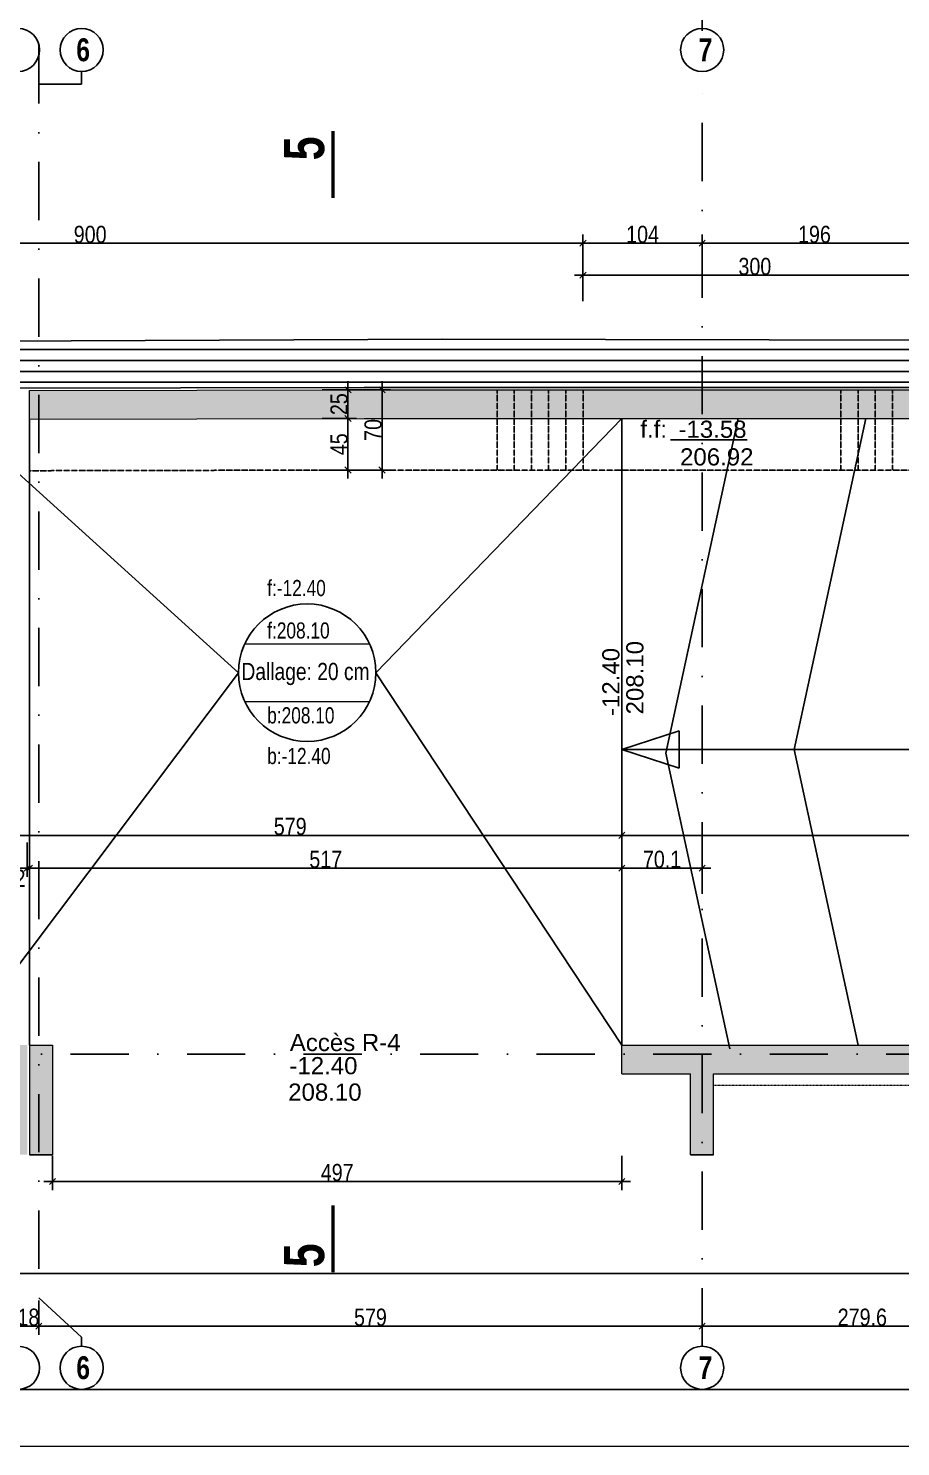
# Model space of a CAD drawing. Header units: millimetres. Extents: x -26249 to 60250, y -21218 to 23336.
# Drawn here: x 53245 to 54007, y -1232 to 6 of the extents above; entities that cross this region are included whole.
import ezdxf
from ezdxf.enums import TextEntityAlignment as Align

# ---------------------------------------------------------------- set-up
doc = ezdxf.new("R2010")
doc.units = ezdxf.units.MM
doc.linetypes.add('TIRETPTX2', pattern=[50.8, 25.4, -12.7, 0, -12.7])
doc.linetypes.add('VW-01', pattern=[0.41656, 0.20828, -0.20828])
for name, color, linetype in [('01_cote_gen', 4, 'Continuous'), ('01_linteaux', 2, 'Continuous'), ('01_poch_murs', 253, 'Continuous'), ('01_texte', 230, 'Continuous'), ('AA_COTES', 2, 'Continuous')]:
    doc.layers.add(name, color=color, linetype=linetype)
for name, color, linetype, lineweight in [('01_murs_coup', 5, 'Continuous', 60), ('01_PIEUX', 5, 'Continuous', 60), ('B Général', 7, 'Continuous', 5)]:
    doc.layers.add(name, color=color, linetype=linetype, lineweight=lineweight)
doc.styles.add('Eurostile', font='')
doc.styles.add('impact', font='impact.ttf')
doc.styles.add('MATTE_TXT', font='arial.ttf')
doc.styles.add('STYLE2', font='ARIALN.TTF')
doc.styles.get('Eurostile').set_extended_font_data('Eurostile')
doc.dimstyles.new('JB50', dxfattribs={"dimscale": 0.1, "dimtxt": 150, "dimasz": 15, "dimexe": 0.1, "dimexo": 0.1, "dimgap": 0.09, "dimtad": 1, "dimdec": 1, "dimdsep": 46, "dimtxsty": 'STYLE2', "dimblk1": 'BOND_G', "dimblk2": 'BOND_D', "dimsah": 1, "dimcen": 1.5, "dimdle": 0.01, "dimse1": 1, "dimse2": 1, "dimclrd": 4, "dimclre": 2, "dimclrt": 6, "dimazin": 2, "dimtfac": 2.333333, "dimtdec": 1, "dimtix": 1, "dimtmove": 2, "dimatfit": 3, "dimldrblk": 'BOND_G', "dimfxl": 1, "dimtolj": 1, "dimtzin": 0, "dimarcsym": 0})

# ---------------------------------------------------------------- blocks, each defined once
blk = doc.blocks.new('BOND_G')
at = {"layer": 'AA_COTES', "color": 0}
for p, q in [((0, -5), (0, 15)), ((5, 0), (-5, 0)), ((1.77, 1.77), (-1.77, -1.77))]:
    blk.add_line(p, q, dxfattribs=at)
blk = doc.blocks.new('BOND_D')
at = {"layer": 'AA_COTES', "color": 0}
for p, q in [((5, 0), (-5, 0)), ((-1.77, -1.77), (1.77, 1.77)), ((0, 5), (0, -15))]:
    blk.add_line(p, q, dxfattribs=at)
blk = doc.blocks.new('*D1461')
at = {"layer": '01_cote_gen', "color": 4, "lineweight": -2, "transparency": 16777216}
blk.add_line((53243, -726.7), (53186, -726.7), dxfattribs=at)
at = {"layer": 'Defpoints', "color": 0, "transparency": 16777216}
for p in [(53244.5, -701.7), (53184.5, -720.7), (53184.5, -726.7)]:
    blk.add_point(p, dxfattribs=at)
at = {"layer": '01_cote_gen', "color": 4, "lineweight": -2, "transparency": 16777216, "xscale": 1.5, "yscale": 1.5, "zscale": 1.5, "rotation": 180}
blk.add_blockref('BOND_D', (53184.5, -726.7), dxfattribs=at)
at = {"layer": '01_cote_gen', "color": 4, "lineweight": -2, "transparency": 16777216, "xscale": 1.5, "yscale": 1.5, "zscale": 1.5}
blk.add_blockref('BOND_G', (53244.5, -726.7), dxfattribs=at)
at = {"layer": '01_cote_gen', "color": 6, "transparency": 16777216, "insert": (53214.5, -719.1), "char_height": 15, "attachment_point": 5, "style": 'STYLE2'}
blk.add_mtext('\\A1;60', dxfattribs=at)
blk = doc.blocks.new('*D1462')
at = {"layer": '01_cote_gen', "color": 4, "lineweight": -2, "transparency": 16777216}
blk.add_line((53186, -698.1), (53762, -698.1), dxfattribs=at)
at = {"layer": 'Defpoints', "color": 0, "transparency": 16777216}
for p in [(53763.5, -698.1), (53184.5, -741), (53763.5, -784.9)]:
    blk.add_point(p, dxfattribs=at)
at = {"layer": '01_cote_gen', "color": 4, "lineweight": -2, "transparency": 16777216, "xscale": 1.5, "yscale": 1.5, "zscale": 1.5, "rotation": 180}
blk.add_blockref('BOND_G', (53184.5, -698.1), dxfattribs=at)
at = {"layer": '01_cote_gen', "color": 4, "lineweight": -2, "transparency": 16777216, "xscale": 1.5, "yscale": 1.5, "zscale": 1.5}
blk.add_blockref('BOND_D', (53763.5, -698.1), dxfattribs=at)
at = {"layer": '01_cote_gen', "color": 6, "transparency": 16777216, "insert": (53474, -690.4), "char_height": 15, "attachment_point": 5, "style": 'STYLE2'}
blk.add_mtext('\\A1;579', dxfattribs=at)
blk = doc.blocks.new('*D1463')
at = {"layer": '01_cote_gen', "color": 4, "lineweight": -2, "transparency": 16777216}
for p, q in [((53243, -726.7), (53241.5, -726.7)), ((53244.5, -726.7), (53246.5, -726.7)), ((53248, -726.7), (53249.5, -726.7))]:
    blk.add_line(p, q, dxfattribs=at)
at = {"layer": 'Defpoints', "color": 0, "transparency": 16777216}
for p in [(53246.5, -726.7), (53244.5, -734.2), (53246.5, -734.2)]:
    blk.add_point(p, dxfattribs=at)
at = {"layer": '01_cote_gen', "color": 4, "lineweight": -2, "transparency": 16777216, "xscale": 1.5, "yscale": 1.5, "zscale": 1.5}
blk.add_blockref('BOND_G', (53244.5, -726.7), dxfattribs=at)
at = {"layer": '01_cote_gen', "color": 4, "lineweight": -2, "transparency": 16777216, "xscale": 1.5, "yscale": 1.5, "zscale": 1.5, "rotation": 180}
blk.add_blockref('BOND_D', (53246.5, -726.7), dxfattribs=at)
at = {"layer": '01_cote_gen', "color": 6, "transparency": 16777216, "insert": (53238.2, -735.6), "char_height": 15, "attachment_point": 5, "style": 'STYLE2'}
blk.add_mtext('\\A1;2', dxfattribs=at)
blk = doc.blocks.new('*D1464')
at = {"layer": '01_cote_gen', "color": 4, "lineweight": -2, "transparency": 16777216}
blk.add_line((53248, -726.7), (53762, -726.7), dxfattribs=at)
at = {"layer": 'Defpoints', "color": 0, "transparency": 16777216}
for p in [(53763.5, -726.7), (53246.5, -746.1), (53763.5, -757.3)]:
    blk.add_point(p, dxfattribs=at)
at = {"layer": '01_cote_gen', "color": 4, "lineweight": -2, "transparency": 16777216, "xscale": 1.5, "yscale": 1.5, "zscale": 1.5, "rotation": 180}
blk.add_blockref('BOND_G', (53246.5, -726.7), dxfattribs=at)
at = {"layer": '01_cote_gen', "color": 4, "lineweight": -2, "transparency": 16777216, "xscale": 1.5, "yscale": 1.5, "zscale": 1.5}
blk.add_blockref('BOND_D', (53763.5, -726.7), dxfattribs=at)
at = {"layer": '01_cote_gen', "color": 6, "transparency": 16777216, "insert": (53505, -719.1), "char_height": 15, "attachment_point": 5, "style": 'STYLE2'}
blk.add_mtext('\\A1;517', dxfattribs=at)
blk = doc.blocks.new('*D1549')
at = {"layer": '01_cote_gen', "color": 4, "lineweight": -2, "transparency": 16777216}
blk.add_line((53765, -698.1), (55468, -698.1), dxfattribs=at)
at = {"layer": 'Defpoints', "color": 0, "transparency": 16777216}
for p in [(53763.5, -669.9), (55469.5, -669.9), (55469.5, -698.1)]:
    blk.add_point(p, dxfattribs=at)
at = {"layer": '01_cote_gen', "color": 4, "lineweight": -2, "transparency": 16777216, "xscale": 1.5, "yscale": 1.5, "zscale": 1.5, "rotation": 180}
blk.add_blockref('BOND_G', (53763.5, -698.1), dxfattribs=at)
at = {"layer": '01_cote_gen', "color": 4, "lineweight": -2, "transparency": 16777216, "xscale": 1.5, "yscale": 1.5, "zscale": 1.5}
blk.add_blockref('BOND_D', (55469.5, -698.1), dxfattribs=at)
at = {"layer": '01_cote_gen', "color": 6, "transparency": 16777216, "insert": (54584.6, -690.4), "char_height": 15, "attachment_point": 5, "style": 'STYLE2'}
blk.add_mtext('\\A1;1706', dxfattribs=at)
blk = doc.blocks.new('*D1466')
at = {"layer": '01_cote_gen', "color": 4, "lineweight": -2, "transparency": 16777216}
blk.add_line((53765, -726.7), (53832, -726.7), dxfattribs=at)
at = {"layer": 'Defpoints', "color": 0, "transparency": 16777216}
for p in [(53763.5, -705.6), (53833.5, -705.6), (53833.5, -726.7)]:
    blk.add_point(p, dxfattribs=at)
at = {"layer": '01_cote_gen', "color": 4, "lineweight": -2, "transparency": 16777216, "xscale": 1.5, "yscale": 1.5, "zscale": 1.5, "rotation": 180}
blk.add_blockref('BOND_G', (53763.5, -726.7), dxfattribs=at)
at = {"layer": '01_cote_gen', "color": 4, "lineweight": -2, "transparency": 16777216, "xscale": 1.5, "yscale": 1.5, "zscale": 1.5}
blk.add_blockref('BOND_D', (53833.5, -726.7), dxfattribs=at)
at = {"layer": '01_cote_gen', "color": 6, "transparency": 16777216, "insert": (53798.5, -719.1), "char_height": 15, "attachment_point": 5, "style": 'STYLE2'}
blk.add_mtext('\\A1;70.1', dxfattribs=at)
blk = doc.blocks.new('*D1471')
at = {"layer": '01_cote_gen', "color": 4, "lineweight": -2, "transparency": 16777216}
blk.add_line((53762, -1000.2), (53268, -1000.2), dxfattribs=at)
at = {"layer": 'Defpoints', "color": 0, "transparency": 16777216}
for p in [(53763.5, -949.3), (53266.5, -972.1), (53266.5, -1000.2)]:
    blk.add_point(p, dxfattribs=at)
at = {"layer": '01_cote_gen', "color": 4, "lineweight": -2, "transparency": 16777216, "xscale": 1.5, "yscale": 1.5, "zscale": 1.5, "rotation": 180}
blk.add_blockref('BOND_D', (53266.5, -1000.2), dxfattribs=at)
at = {"layer": '01_cote_gen', "color": 4, "lineweight": -2, "transparency": 16777216, "xscale": 1.5, "yscale": 1.5, "zscale": 1.5}
blk.add_blockref('BOND_G', (53763.5, -1000.2), dxfattribs=at)
at = {"layer": '01_cote_gen', "color": 6, "transparency": 16777216, "insert": (53515, -992.5), "char_height": 15, "attachment_point": 5, "style": 'STYLE2'}
blk.add_mtext('\\A1;497', dxfattribs=at)
blk = doc.blocks.new('*D1473')
at = {"layer": '01_cote_gen', "color": 4, "lineweight": -2, "transparency": 16777216}
blk.add_line((54111.6, -1126.5), (53835, -1126.5), dxfattribs=at)
at = {"layer": 'Defpoints', "color": 0, "transparency": 16777216}
for p in [(53833.5, -1020.7), (54113.1, -1024), (53833.5, -1126.5)]:
    blk.add_point(p, dxfattribs=at)
at = {"layer": '01_cote_gen', "color": 4, "lineweight": -2, "transparency": 16777216, "xscale": 1.5, "yscale": 1.5, "zscale": 1.5, "rotation": 180}
blk.add_blockref('BOND_D', (53833.5, -1126.5), dxfattribs=at)
at = {"layer": '01_cote_gen', "color": 4, "lineweight": -2, "transparency": 16777216, "xscale": 1.5, "yscale": 1.5, "zscale": 1.5}
blk.add_blockref('BOND_G', (54113.1, -1126.5), dxfattribs=at)
at = {"layer": '01_cote_gen', "color": 6, "transparency": 16777216, "insert": (53973.3, -1118.8), "char_height": 15, "attachment_point": 5, "style": 'STYLE2'}
blk.add_mtext('\\A1;279.6', dxfattribs=at)
blk = doc.blocks.new('*D1474')
at = {"layer": '01_cote_gen', "color": 4, "lineweight": -2, "transparency": 16777216}
blk.add_line((53832, -1126.5), (53256, -1126.5), dxfattribs=at)
at = {"layer": 'Defpoints', "color": 0, "transparency": 16777216}
for p in [(53254.5, -964.8), (53833.5, -1034.6), (53254.5, -1126.5)]:
    blk.add_point(p, dxfattribs=at)
at = {"layer": '01_cote_gen', "color": 4, "lineweight": -2, "transparency": 16777216, "xscale": 1.5, "yscale": 1.5, "zscale": 1.5, "rotation": 180}
blk.add_blockref('BOND_D', (53254.5, -1126.5), dxfattribs=at)
at = {"layer": '01_cote_gen', "color": 4, "lineweight": -2, "transparency": 16777216, "xscale": 1.5, "yscale": 1.5, "zscale": 1.5}
blk.add_blockref('BOND_G', (53833.5, -1126.5), dxfattribs=at)
at = {"layer": '01_cote_gen', "color": 6, "transparency": 16777216, "insert": (53544, -1118.8), "char_height": 15, "attachment_point": 5, "style": 'STYLE2'}
blk.add_mtext('\\A1;579', dxfattribs=at)
blk = doc.blocks.new('*D1562')
at = {"layer": '01_cote_gen', "color": 4, "lineweight": -2, "transparency": 16777216}
blk.add_line((53253, -1126.5), (53238, -1126.5), dxfattribs=at)
at = {"layer": 'Defpoints', "color": 0, "transparency": 16777216}
for p in [(53236.5, 75.9), (53254.5, -1034.6), (53236.5, -1126.5)]:
    blk.add_point(p, dxfattribs=at)
at = {"layer": '01_cote_gen', "color": 4, "lineweight": -2, "transparency": 16777216, "xscale": 1.5, "yscale": 1.5, "zscale": 1.5, "rotation": 180}
blk.add_blockref('BOND_D', (53236.5, -1126.5), dxfattribs=at)
at = {"layer": '01_cote_gen', "color": 4, "lineweight": -2, "transparency": 16777216, "xscale": 1.5, "yscale": 1.5, "zscale": 1.5}
blk.add_blockref('BOND_G', (53254.5, -1126.5), dxfattribs=at)
at = {"layer": '01_cote_gen', "color": 6, "transparency": 16777216, "insert": (53245.5, -1118.8), "char_height": 15, "attachment_point": 5, "style": 'STYLE2'}
blk.add_mtext('\\A1;18', dxfattribs=at)
blk = doc.blocks.new('*D1543')
at = {"layer": '01_cote_gen', "color": 4, "lineweight": -2, "transparency": 16777216}
blk.add_line((53731, 2001.7), (53832, 2001.7), dxfattribs=at)
at = {"layer": 'Defpoints', "color": 0, "transparency": 16777216}
for p in [(53729.5, 1994.2), (53833.5, 2001.7), (53833.5, -192.7)]:
    blk.add_point(p, dxfattribs=at)
at = {"layer": '01_cote_gen', "color": 4, "lineweight": -2, "transparency": 16777216, "xscale": 1.5, "yscale": 1.5, "zscale": 1.5, "rotation": 180}
blk.add_blockref('BOND_G', (53729.5, 2001.7), dxfattribs=at)
at = {"layer": '01_cote_gen', "color": 4, "lineweight": -2, "transparency": 16777216, "xscale": 1.5, "yscale": 1.5, "zscale": 1.5}
blk.add_blockref('BOND_D', (53833.5, 2001.7), dxfattribs=at)
at = {"layer": '01_cote_gen', "color": 6, "transparency": 16777216, "insert": (53781.5, 2009.3), "char_height": 15, "attachment_point": 5, "style": 'STYLE2'}
blk.add_mtext('\\A1;104', dxfattribs=at)
blk = doc.blocks.new('*D1446')
at = {"layer": '01_cote_gen', "color": 4, "lineweight": -2, "transparency": 16777216}
blk.add_line((52831, -181.2), (53728, -181.2), dxfattribs=at)
at = {"layer": 'Defpoints', "color": 0, "transparency": 16777216}
for p in [(53729.5, -181.2), (52829.5, -358.1), (53729.5, -358.1)]:
    blk.add_point(p, dxfattribs=at)
at = {"layer": '01_cote_gen', "color": 4, "lineweight": -2, "transparency": 16777216, "xscale": 1.5, "yscale": 1.5, "zscale": 1.5, "rotation": 180}
blk.add_blockref('BOND_G', (52829.5, -181.2), dxfattribs=at)
at = {"layer": '01_cote_gen', "color": 4, "lineweight": -2, "transparency": 16777216, "xscale": 1.5, "yscale": 1.5, "zscale": 1.5}
blk.add_blockref('BOND_D', (53729.5, -181.2), dxfattribs=at)
at = {"layer": '01_cote_gen', "color": 6, "transparency": 16777216, "insert": (53299.4, -173.6), "char_height": 15, "attachment_point": 5, "style": 'STYLE2'}
blk.add_mtext('\\A1;900', dxfattribs=at)
blk = doc.blocks.new('*D1436')
at = {"layer": '01_cote_gen', "color": 4, "lineweight": -2, "transparency": 16777216}
blk.add_line((53731, -209.2), (54028, -209.2), dxfattribs=at)
at = {"layer": 'Defpoints', "color": 0, "transparency": 16777216}
for p in [(53729.5, -201), (54029.5, -209.2), (54029.5, -410.2)]:
    blk.add_point(p, dxfattribs=at)
at = {"layer": '01_cote_gen', "color": 4, "lineweight": -2, "transparency": 16777216, "xscale": 1.5, "yscale": 1.5, "zscale": 1.5, "rotation": 180}
blk.add_blockref('BOND_G', (53729.5, -209.2), dxfattribs=at)
at = {"layer": '01_cote_gen', "color": 4, "lineweight": -2, "transparency": 16777216, "xscale": 1.5, "yscale": 1.5, "zscale": 1.5}
blk.add_blockref('BOND_D', (54029.5, -209.2), dxfattribs=at)
at = {"layer": '01_cote_gen', "color": 6, "transparency": 16777216, "insert": (53879.5, -201.6), "char_height": 15, "attachment_point": 5, "style": 'STYLE2'}
blk.add_mtext('\\A1;300', dxfattribs=at)
blk = doc.blocks.new('*D1438')
at = {"layer": '01_cote_gen', "color": 4, "lineweight": -2, "transparency": 16777216}
blk.add_line((53731, -181.2), (53832, -181.2), dxfattribs=at)
at = {"layer": 'Defpoints', "color": 0, "transparency": 16777216}
for p in [(53833.5, -181.2), (53729.5, -188.7), (53833.5, -188.7)]:
    blk.add_point(p, dxfattribs=at)
at = {"layer": '01_cote_gen', "color": 4, "lineweight": -2, "transparency": 16777216, "xscale": 1.5, "yscale": 1.5, "zscale": 1.5, "rotation": 180}
blk.add_blockref('BOND_G', (53729.5, -181.2), dxfattribs=at)
at = {"layer": '01_cote_gen', "color": 4, "lineweight": -2, "transparency": 16777216, "xscale": 1.5, "yscale": 1.5, "zscale": 1.5}
blk.add_blockref('BOND_D', (53833.5, -181.2), dxfattribs=at)
at = {"layer": '01_cote_gen', "color": 6, "transparency": 16777216, "insert": (53781.5, -173.6), "char_height": 15, "attachment_point": 5, "style": 'STYLE2'}
blk.add_mtext('\\A1;104', dxfattribs=at)
blk = doc.blocks.new('*D1439')
at = {"layer": '01_cote_gen', "color": 4, "lineweight": -2, "transparency": 16777216}
blk.add_line((53835, -181.2), (54028, -181.2), dxfattribs=at)
at = {"layer": 'Defpoints', "color": 0, "transparency": 16777216}
for p in [(54029.5, -181.2), (53833.5, -188.7), (54029.5, -231.7)]:
    blk.add_point(p, dxfattribs=at)
at = {"layer": '01_cote_gen', "color": 4, "lineweight": -2, "transparency": 16777216, "xscale": 1.5, "yscale": 1.5, "zscale": 1.5, "rotation": 180}
blk.add_blockref('BOND_G', (53833.5, -181.2), dxfattribs=at)
at = {"layer": '01_cote_gen', "color": 4, "lineweight": -2, "transparency": 16777216, "xscale": 1.5, "yscale": 1.5, "zscale": 1.5}
blk.add_blockref('BOND_D', (54029.5, -181.2), dxfattribs=at)
at = {"layer": '01_cote_gen', "color": 6, "transparency": 16777216, "insert": (53931.5, -173.6), "char_height": 15, "attachment_point": 5, "style": 'STYLE2'}
blk.add_mtext('\\A1;196', dxfattribs=at)
blk = doc.blocks.new('*D1615')
at = {"layer": '01_cote_gen', "color": 4, "lineweight": -2, "transparency": 16777216}
blk.add_line((53554.1, -310.7), (53554.1, -377.7), dxfattribs=at)
at = {"layer": 'Defpoints', "color": 0, "transparency": 16777216}
for p in [(53561.2, -309.2), (53554.1, -379.2), (53561.2, -379.2)]:
    blk.add_point(p, dxfattribs=at)
at = {"layer": '01_cote_gen', "color": 4, "lineweight": -2, "transparency": 16777216, "xscale": 1.5, "yscale": 1.5, "zscale": 1.5}
for name, p, rotation in [('BOND_G', (53554.1, -309.2), 90), ('BOND_D', (53554.1, -379.2), 270)]:
    blk.add_blockref(name, p, dxfattribs=dict(at, rotation=rotation))
at = {"layer": '01_cote_gen', "color": 6, "transparency": 16777216, "insert": (53546.4, -344.2), "char_height": 15, "attachment_point": 5, "rotation": 90, "style": 'STYLE2'}
blk.add_mtext('\\A1;70', dxfattribs=at)
blk = doc.blocks.new('*D1620')
at = {"layer": '01_cote_gen', "color": 4, "lineweight": -2, "transparency": 16777216}
blk.add_line((53524.4, -310.7), (53524.4, -332.7), dxfattribs=at)
at = {"layer": 'Defpoints', "color": 0, "transparency": 16777216}
for p in [(53515.1, -309.2), (53515.1, -334.2), (53524.4, -334.2)]:
    blk.add_point(p, dxfattribs=at)
at = {"layer": '01_cote_gen', "color": 4, "lineweight": -2, "transparency": 16777216, "xscale": 1.5, "yscale": 1.5, "zscale": 1.5}
for name, p, rotation in [('BOND_G', (53524.4, -309.2), 90), ('BOND_D', (53524.4, -334.2), 270)]:
    blk.add_blockref(name, p, dxfattribs=dict(at, rotation=rotation))
at = {"layer": '01_cote_gen', "color": 6, "transparency": 16777216, "insert": (53516.7, -321.7), "char_height": 15, "attachment_point": 5, "rotation": 90, "style": 'STYLE2'}
blk.add_mtext('\\A1;25', dxfattribs=at)
blk = doc.blocks.new('*D1621')
at = {"layer": '01_cote_gen', "color": 4, "lineweight": -2, "transparency": 16777216}
blk.add_line((53524.4, -335.7), (53524.4, -377.7), dxfattribs=at)
at = {"layer": 'Defpoints', "color": 0, "transparency": 16777216}
for p in [(53515.1, -334.2), (53515.2, -379.2), (53524.4, -379.2)]:
    blk.add_point(p, dxfattribs=at)
at = {"layer": '01_cote_gen', "color": 4, "lineweight": -2, "transparency": 16777216, "xscale": 1.5, "yscale": 1.5, "zscale": 1.5}
for name, p, rotation in [('BOND_G', (53524.4, -334.2), 90), ('BOND_D', (53524.4, -379.2), 270)]:
    blk.add_blockref(name, p, dxfattribs=dict(at, rotation=rotation))
at = {"layer": '01_cote_gen', "color": 6, "transparency": 16777216, "insert": (53516.7, -356.7), "char_height": 15, "attachment_point": 5, "rotation": 90, "style": 'STYLE2'}
blk.add_mtext('\\A1;45', dxfattribs=at)

msp = doc.modelspace()

# ---------------------------------------------------------------- hatches: boundary and pattern name
at = {"layer": '01_poch_murs'}
h = msp.add_hatch(dxfattribs=at)
h.set_pattern_fill('ANSI31', color=256, scale=3, angle=135)
h.set_pattern_definition([(180, (38048.426, -1150.376), (-2e-15, -9.525), [])])
h.paths.add_polyline_path([(53241.478, -266.618), (52662.48, -269.119), (52662.48, -310.846), (53035.529, -308.214), (53241.478, -307.792)])
h.paths.add_polyline_path([(53259.48, -266.54), (53241.478, -266.618), (53241.478, -307.792), (53259.48, -307.755)])
h.paths.add_polyline_path([(53838.48, -265.403), (53611.529, -265.019), (53259.48, -266.54), (53259.48, -307.755), (53543.529, -307.174), (53838.48, -307.174)])
h.paths.add_polyline_path([(54118.076, -265.876), (53838.48, -265.403), (53838.48, -307.174), (54118.076, -307.174)])
h.paths.add_polyline_path([(54664.076, -266.8), (54118.076, -265.876), (54118.076, -307.174), (54378.699, -307.174), (54664.076, -308.114)])
h.paths.add_polyline_path([(55198.076, -267.704), (54664.076, -266.8), (54664.076, -308.114), (55198.076, -309.873)])
h.paths.add_polyline_path([(55478.076, -268.178), (55198.076, -267.704), (55198.076, -309.873), (55216.425, -309.934), (55478.076, -309.741)])
h.paths.add_polyline_path([(56093.376, -269.219), (55478.076, -268.178), (55478.076, -309.741), (56093.376, -309.286)])
h.paths.add_polyline_path([(56241.076, -269.469), (56093.376, -269.219), (56093.376, -309.286), (56241.076, -309.177)])
h.paths.add_polyline_path([(56844.076, -269.037), (56455.136, -269.832), (56241.076, -269.469), (56241.076, -309.177), (56292.732, -309.139), (56844.076, -308.944)])
h.paths.add_polyline_path([(57458.076, -267.782), (56862.076, -269), (56862.076, -308.938), (57458.076, -308.728)])
h.paths.add_polyline_path([(56862.076, -269), (56844.076, -269.037), (56844.076, -308.944), (56862.076, -308.938)])
h.paths.add_polyline_path([(57508.076, -267.679), (57458.076, -267.782), (57458.076, -308.728), (57508.076, -308.71)])
h.paths.add_polyline_path([(57882.076, -267.06), (57811.029, -267.06), (57508.076, -267.679), (57508.076, -308.71), (57882.076, -308.578)])
h.paths.add_polyline_path([(58482.038, -267.39), (58229.529, -267.06), (57882.076, -267.06), (57882.076, -308.578), (58238.616, -308.452), (58482.038, -309.612)])
h.paths.add_polyline_path([(58992.038, -268.057), (58482.038, -267.39), (58482.038, -309.612), (58992.038, -312.041)])
h.paths.add_polyline_path([(59169.668, -268.289), (58992.038, -268.057), (58992.038, -312.041), (59169.533, -312.887)])
h.paths.add_polyline_path([(54906.333, -298.582), (55070.095, -298.582), (55070.095, -275.315), (54906.333, -275.315)], flags=24)
h.paths.add_polyline_path([(57617.546, -298.582), (57781.308, -298.582), (57781.308, -275.315), (57617.546, -275.315)], flags=24)
h = msp.add_hatch(color=256, dxfattribs=at)
h.dxf.hatch_style = 1
h.paths.add_polyline_path([(56847.512, -310.963), (56287.77, -311.16), (55211.46, -311.955), (54373.734, -309.196), (53538.569, -309.196), (53246.404, -309.793), (53246.455, -334.793), (53538.595, -334.196), (54376.254, -334.196), (54376.252, -334.204), (55211.428, -336.955), (56287.79, -336.16), (56847.521, -335.963)])
h = msp.add_hatch(color=256, dxfattribs=at)
h.dxf.hatch_style = 1
h.paths.add_polyline_path([(53244.455, -881.131), (51595.025, -881.131, -0.10235519), (51597.569, -893.431, -0.10591855), (51594.849, -906.131), (51851.532, -906.131), (51851.532, -976.858), (51871.532, -976.858), (51871.532, -906.131), (52221.609, -906.131), (52221.609, -976.858), (52239.609, -976.858), (52239.609, -906.131), (52647.532, -906.131), (52647.532, -916.131), (52667.532, -916.131), (52667.532, -906.131), (53224.455, -906.131), (53224.455, -976.858), (53244.455, -976.858)])
h.paths.add_polyline_path([(53266.455, -881.131), (53246.455, -881.131), (53246.455, -976.858), (53266.455, -976.858)])
h = msp.add_hatch(color=256, dxfattribs=at)
h.dxf.hatch_style = 1
h.paths.add_polyline_path([(55483.115, -881.131), (53763.493, -881.131), (53763.493, -906.131), (53823.323, -906.131), (53823.323, -976.858), (53843.323, -976.858), (53843.323, -906.131), (54103.051, -906.131), (54103.051, -976.858), (54123.051, -976.858), (54123.051, -906.131), (54651.051, -906.131), (54651.051, -976.858), (54667.051, -976.858), (54667.051, -906.131), (55183.051, -906.131), (55183.051, -976.858), (55202.781, -976.858), (55202.781, -906.131), (55463.115, -906.131), (55463.115, -976.858), (55483.115, -976.858)])

# ---------------------------------------------------------------- linework, layer by layer
at = {"layer": '01_linteaux', "linetype": 'TIRETPTX2', "ltscale": 2}
for p, q in [((53833.518, 4.299), (53833.518, 2533.912)), ((53833.518, -1144.066), (53833.518, -29.035)), ((59129.963, -889.131), (50572.366, -889.131)), ((53291.972, -1144.066), (53291.972, -1136.145))]:
    msp.add_line(p, q, dxfattribs=at)
at = {"layer": '01_linteaux'}
for p, q in [((53606.567, -265.04), (52518.967, -269.739)), ((56450.174, -269.853), (53606.567, -265.04)), ((53030.567, -308.235), (53538.567, -307.196)), ((53538.567, -307.196), (54373.737, -307.196)), ((53763.455, -881.131), (53763.455, -334.196)), ((53246.455, -881.131), (53246.455, -334.793))]:
    msp.add_line(p, q, dxfattribs=at)
at = {"layer": '01_linteaux', "linetype": 'TIRETPTX2', "ltscale": 0.01}
for p, q in [((53654.519, -309.196), (53654.519, -379.196)), ((53669.519, -309.196), (53669.519, -379.196)), ((53684.519, -309.196), (53684.519, -379.196)), ((53699.519, -309.196), (53699.519, -379.196)), ((53714.519, -309.196), (53714.519, -379.196)), ((53729.519, -309.196), (53729.519, -379.196)), ((53954.519, -309.196), (53954.519, -379.196)), ((53969.519, -309.196), (53969.519, -379.196)), ((53984.519, -309.196), (53984.519, -379.196)), ((53999.519, -309.196), (53999.519, -379.196))]:
    msp.add_line(p, q, dxfattribs=at)
at = {"layer": '01_linteaux', "linetype": 'TIRETPTX2', "ltscale": 2}
msp.add_lwpolyline([(53254.518, 2533.912), (53254.518, -1101.776), (53291.972, -1136.145)], dxfattribs=at)
at = {"layer": '01_linteaux', "linetype": 'TIRETPTX2', "ltscale": 0.01}
msp.add_lwpolyline([(53246.547, -379.793), (53538.641, -379.196), (54373.619, -379.196), (55211.371, -381.955), (56287.809, -381.16)], dxfattribs=at)
at = {"layer": '01_murs_coup', "linetype": 'Continuous', "lineweight": 5}
for p, q in [((53434.317, -531.01), (53543.335, -531.01)), ((53434.317, -581.159), (53543.335, -581.159)), ((53246.455, -881.131), (53246.455, -976.858)), ((53246.455, -881.131), (53246.455, -976.858)), ((53246.455, -881.131), (53266.455, -881.131)), ((53266.455, -881.131), (53266.455, -976.858)), ((53763.493, -881.131), (55483.115, -881.131)), ((53763.493, -906.131), (53763.493, -881.131)), ((53266.455, -906.131), (53266.455, -976.858)), ((53763.493, -906.131), (53823.323, -906.131)), ((53763.493, -906.131), (53823.323, -906.131)), ((53823.323, -976.858), (53823.323, -906.131)), ((53823.323, -976.858), (53823.323, -906.131)), ((53823.323, -976.858), (53823.323, -906.131)), ((53843.323, -976.858), (53843.323, -906.131)), ((53843.323, -976.858), (53843.323, -906.131)), ((53843.323, -976.858), (53843.323, -906.131)), ((53843.323, -906.131), (54103.051, -906.131)), ((59200.424, -1231.677), (50478.456, -1231.677))]:
    msp.add_line(p, q, dxfattribs=at)
at = {"layer": '01_PIEUX', "linetype": 'Continuous', "lineweight": 5}
for p, q in [((53246.404, -309.793), (53538.571, -309.196)), ((53538.567, -309.196), (54373.737, -309.196)), ((53246.455, -334.793), (53246.404, -309.793)), ((53246.455, -334.793), (53538.622, -334.196)), ((53538.567, -334.196), (54373.737, -334.196))]:
    msp.add_line(p, q, dxfattribs=at)
at = {"layer": '01_poch_murs', "ltscale": 3}
for p, q in [((53801.945, -626.428), (53864.994, -334.196)), ((53913.917, -623.131), (53976.254, -334.196)), ((53857.608, -884.428), (53801.945, -626.428)), ((53969.58, -881.131), (53913.917, -623.131))]:
    msp.add_line(p, q, dxfattribs=at)
at = {"layer": '01_poch_murs'}
for p, q in [((53246.455, -976.858), (53266.455, -976.858)), ((53823.323, -976.858), (53843.323, -976.858))]:
    msp.add_line(p, q, dxfattribs=at)
at = {"layer": '01_texte'}
for p, q in [((53291.972, -31.28), (53291.972, -42.46)), ((53254.518, -42.46), (53291.972, -42.46)), ((53548.826, -556.085), (53763.455, -334.196)), ((53428.826, -556.085), (53184.455, -334.92)), ((53805.903, -352.768), (53872.704, -352.768)), ((53428.826, -556.085), (53184.455, -881.131)), ((53548.826, -556.085), (53763.455, -881.131)), ((53763.393, -623.131), (53813.357, -606.889)), ((53813.357, -606.889), (53813.357, -639.373)), ((53763.393, -623.131), (55469.052, -623.131)), ((53763.393, -623.131), (53813.357, -639.373)), ((50665.453, -1080.516), (54659.115, -1080.516)), ((59200.424, -1181.677), (50528.456, -1181.677))]:
    msp.add_line(p, q, dxfattribs=at)
at = {"layer": '01_texte', "const_width": 3}
for points in [[(53511.257, -83.35), (53511.257, -141.851)], [(53511.257, -1020.983), (53511.257, -1079.483)]]:
    msp.add_lwpolyline(points, dxfattribs=at)
at = {"layer": '01_texte'}
for centre, radius in [((53236.515, -12.475), 18.806), ((53291.972, -12.475), 18.806), ((53833.518, -12.475), 18.806), ((53488.826, -556.085), 60), ((53236.515, -1162.872), 18.806), ((53291.972, -1162.872), 18.806), ((53833.518, -1162.872), 18.806)]:
    msp.add_circle(centre, radius, dxfattribs=at)
at = {"layer": 'B Général', "color": 250, "linetype": 'VW-01', "true_color": 0x444444}
msp.add_line((53843.455, -916.131), (54103.051, -916.131), dxfattribs=at)

# ---------------------------------------------------------------- texts
at = {"layer": '01_texte', "style": 'impact'}
for p in [(53514.11, -98.431), (53514.11, -1064.668)]:
    msp.add_text('5', height=35, rotation=90, dxfattribs=at).set_placement(p, align=Align.BOTTOM_CENTER)
at = {"layer": '01_texte', "style": 'MATTE_TXT'}
for s, p in [('f.f:', (53779.547, -351.086)), ('-13.58', (53812.845, -351.086)), ('206.92', (53814.224, -375.218)), ('Accès R-4', (53473.648, -886.388)), ('-12.40', (53473.295, -906.623)), ('208.10', (53472.224, -929.71))]:
    msp.add_text(s, height=15, dxfattribs=at).set_placement(p)
at = {"layer": '01_texte', "style": 'Eurostile', "width": 0.8}
for s, p in [('f:-12.40', (53453.918, -489.273)), ('f:208.10', (53453.918, -526.306)), ('b:208.10', (53453.918, -600.376)), ('b:-12.40', (53453.918, -635.863))]:
    msp.add_text(s, height=14.0973, rotation=0, dxfattribs=at).set_placement(p)
at = {"layer": '01_texte', "style": 'MATTE_TXT'}
for s, p in [('208.10', (53782.255, -592.5)), ('-12.40', (53761.326, -593.912))]:
    msp.add_text(s, height=15, rotation=90, dxfattribs=at).set_placement(p)
at = {"layer": '01_texte', "style": 'MATTE_TXT', "width": 0.8}
msp.add_text('Dallage: 20 cm', height=15, dxfattribs=at).set_placement((53487.336, -567.026), align=Align.BOTTOM_CENTER)
at = {"layer": '01_texte', "char_height": 20, "attachment_point": 1, "line_spacing_factor": 0.895453, "style": 'impact'}
for s, insert in [('6', (53287.317, -2.368)), ('7', (53830.392, -2.368)), ('6', (53287.317, -1152.765)), ('7', (53830.392, -1152.765))]:
    msp.add_mtext(s, dxfattribs=dict(at, insert=insert))

# ---------------------------------------------------------------- dimensions: what is measured, and where the dimension line sits
at = {"layer": '01_cote_gen'}
for base, p1, p2, picture, middle in [((53833.518, 2001.654), (53729.519, 1994.154), (53833.518, -192.67), '*D1543', (53781.519, 2009.321)), ((53236.515, -1126.456), (53254.518, -1034.626), (53236.515, 75.876), '*D1562', (53245.517, -1118.788)), ((53833.518, -181.232), (53729.519, -188.732), (53833.518, -188.732), '*D1438', (53781.519, -173.564)), ((54029.519, -181.232), (53833.518, -188.732), (54029.519, -231.71), '*D1439', (53931.519, -173.564)), ((54029.519, -209.247), (53729.519, -200.998), (54029.519, -410.19), '*D1436', (53879.519, -201.579)), ((53763.455, -698.116), (53184.455, -741.035), (53763.455, -784.869), '*D1462', (53473.955, -690.448)), ((53184.455, -726.743), (53244.455, -701.739), (53184.455, -720.746), '*D1461', (53214.455, -719.075)), ((53833.518, -726.743), (53763.455, -705.616), (53833.518, -705.616), '*D1466', (53798.487, -719.075)), ((53763.455, -726.743), (53246.455, -746.059), (53763.455, -757.274), '*D1464', (53504.955, -719.075)), ((53266.455, -1000.204), (53763.493, -949.26), (53266.455, -972.123), '*D1471', (53514.974, -992.536)), ((53254.518, -1126.456), (53833.518, -1034.626), (53254.518, -964.816), '*D1474', (53544.018, -1118.788)), ((53833.518, -1126.456), (54113.115, -1023.983), (53833.518, -1020.732), '*D1473', (53973.317, -1118.788))]:
    dim = msp.add_linear_dim(base=base, p1=p1, p2=p2, dimstyle='JB50', dxfattribs=at)
    dim.commit()
    dim.dimension.update_dxf_attribs({"geometry": picture, "text_midpoint": middle})
for base, p1, p2, picture, middle in [((53729.519, -181.232), (52829.519, -358.058), (53729.519, -358.058), '*D1446', (53299.426, -173.564)), ((55469.455, -698.116), (53763.455, -669.894), (55469.455, -669.894), '*D1549', (54584.62, -690.448)), ((53246.455, -726.743), (53244.455, -734.243), (53246.455, -734.243), '*D1463', (53238.179, -735.597))]:
    dim = msp.add_linear_dim(base=base, p1=p1, p2=p2, dimstyle='JB50', dxfattribs=at)
    dim.commit()
    dim.dimension.update_dxf_attribs({"geometry": picture, "text_midpoint": middle, "dimtype": 160})
for base, p1, p2, picture, middle in [((53524.371, -334.244), (53515.098, -309.244), (53515.149, -334.244), '*D1620', (53516.704, -321.744)), ((53554.102, -379.196), (53561.209, -309.196), (53561.209, -379.196), '*D1615', (53546.434, -344.196)), ((53524.371, -379.244), (53515.149, -334.244), (53515.241, -379.244), '*D1621', (53516.734, -356.744))]:
    dim = msp.add_linear_dim(base=base, p1=p1, p2=p2, angle=90, dimstyle='JB50', dxfattribs=at)
    dim.commit()
    dim.dimension.update_dxf_attribs({"geometry": picture, "text_midpoint": middle})

doc.saveas('drawing.dxf')
